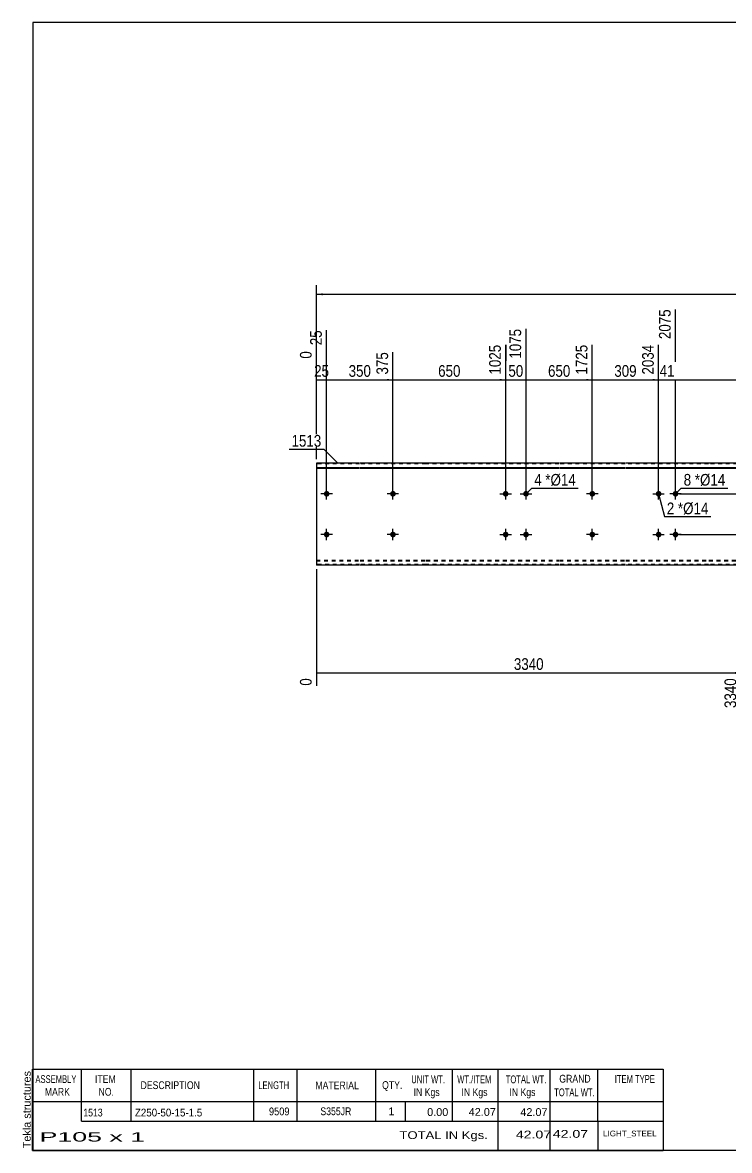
# Model space of a CAD drawing. Header units: millimetres. Extents: x -72 to 330, y -156 to 121.
# Drawn here: x -72.2 to 101.5, y -156.3 to 120.8 of the extents above; entities that cross this region are included whole.
import ezdxf

# ---------------------------------------------------------------- set-up
doc = ezdxf.new("R2010")
doc.units = ezdxf.units.MM
doc.linetypes.add('DXK_LINE_DOT1', pattern=[1.8814, 0.9407, -0.9407])
doc.styles.add('Arial', font='ARIAL.TTF', dxfattribs={"height": 0.2})
doc.styles.add('Arial Narrow', font='ARIALN.TTF', dxfattribs={"height": 0.2})

# ---------------------------------------------------------------- blocks, each defined once
blk = doc.blocks.new('Unknown-629091155-1801')
at = {"color": 5, "linetype": 'Continuous'}
for p, q in [((330.27, 120.75), (-69.73, 120.75)), ((-69.73, 120.75), (-69.73, -156.25)), ((330.27, -156.25), (330.27, 120.75)), ((-69.73, -156.25), (330.27, -156.25))]:
    blk.add_line(p, q, dxfattribs=at)
at = {"color": 174, "linetype": 'Continuous', "style": 'Arial'}
blk.add_text('Tekla structures', height=1.9102, rotation=90, dxfattribs=at).set_placement((-70.23, -155.75))
blk = doc.blocks.new('Part-629091155-1218 - 1203')
at = {"color": 2, "linetype": 'Continuous'}
for p, q in [((0, 12.5), (0, -12.5)), ((10.6, 12.5), (0, 12.5)), ((0, 11.44), (10.6, 11.44)), ((0, 11.33), (10.6, 11.33)), ((26.89, 12.5), (10.7, 12.5)), ((10.7, 11.44), (26.89, 11.44)), ((10.7, 11.33), (26.89, 11.33)), ((59.59, 12.5), (26.99, 12.5)), ((26.99, 11.44), (59.59, 11.44)), ((26.99, 11.33), (59.59, 11.33)), ((75.88, 12.5), (59.69, 12.5)), ((59.69, 11.44), (75.88, 11.44)), ((59.69, 11.33), (75.88, 11.33)), ((96.33, 12.5), (75.98, 12.5)), ((75.98, 11.44), (96.33, 11.44)), ((75.98, 11.33), (96.33, 11.33)), ((122.23, 12.5), (96.43, 12.5)), ((96.43, 11.44), (122.23, 11.44)), ((96.43, 11.33), (122.23, 11.33)), ((148.13, 12.5), (122.33, 12.5)), ((122.33, 11.44), (148.13, 11.44)), ((122.33, 11.33), (148.13, 11.33)), ((163.63, 12.5), (148.23, 12.5)), ((148.23, 11.44), (163.63, 11.44)), ((148.23, 11.33), (163.63, 11.33)), ((189.53, 12.5), (163.73, 12.5)), ((163.73, 11.44), (189.53, 11.44)), ((163.73, 11.33), (189.53, 11.33)), ((215.43, 12.5), (189.63, 12.5)), ((189.63, 11.44), (215.43, 11.44)), ((189.63, 11.33), (215.43, 11.33)), ((231.72, 12.5), (215.53, 12.5)), ((215.53, 11.44), (231.72, 11.44)), ((215.53, 11.33), (231.72, 11.33)), ((253.01, 12.5), (231.82, 12.5)), ((231.82, 11.44), (253.01, 11.44)), ((231.82, 11.33), (253.01, 11.33)), ((260.11, 12.5), (253.11, 12.5)), ((253.11, 11.44), (260.11, 11.44)), ((253.11, 11.33), (260.11, 11.33)), ((260.11, 12.5), (260.11, -12.5)), ((10.6, -12.5), (0, -12.5)), ((26.89, -12.5), (10.7, -12.5)), ((59.59, -12.5), (26.99, -12.5)), ((75.88, -12.5), (59.69, -12.5)), ((96.33, -12.5), (75.98, -12.5)), ((122.23, -12.5), (96.43, -12.5)), ((148.13, -12.5), (122.33, -12.5)), ((163.63, -12.5), (148.23, -12.5)), ((189.53, -12.5), (163.73, -12.5)), ((215.43, -12.5), (189.63, -12.5)), ((231.72, -12.5), (215.53, -12.5)), ((253.01, -12.5), (231.82, -12.5)), ((260.11, -12.5), (253.11, -12.5))]:
    blk.add_line(p, q, dxfattribs=at)
at = {"color": 7, "linetype": 'DXK_LINE_DOT1'}
for p, q in [((10.6, 12.35), (0, 12.35)), ((26.89, 12.35), (10.7, 12.35)), ((59.59, 12.35), (26.99, 12.35)), ((75.88, 12.35), (59.69, 12.35)), ((96.33, 12.35), (75.98, 12.35)), ((122.23, 12.35), (96.43, 12.35)), ((148.13, 12.35), (122.33, 12.35)), ((163.63, 12.35), (148.23, 12.35)), ((189.53, 12.35), (163.73, 12.35)), ((215.43, 12.35), (189.63, 12.35)), ((231.72, 12.35), (215.53, 12.35)), ((253.01, 12.35), (231.82, 12.35)), ((260.11, 12.35), (253.11, 12.35)), ((0, -11.33), (10.6, -11.33)), ((0, -11.44), (10.6, -11.44)), ((10.6, -12.35), (0, -12.35)), ((10.7, -11.33), (26.89, -11.33)), ((10.7, -11.44), (26.89, -11.44)), ((26.89, -12.35), (10.7, -12.35)), ((26.99, -11.33), (59.59, -11.33)), ((26.99, -11.44), (59.59, -11.44)), ((59.59, -12.35), (26.99, -12.35)), ((59.69, -11.33), (75.88, -11.33)), ((59.69, -11.44), (75.88, -11.44)), ((75.88, -12.35), (59.69, -12.35)), ((75.98, -11.33), (96.33, -11.33)), ((75.98, -11.44), (96.33, -11.44)), ((96.33, -12.35), (75.98, -12.35)), ((96.43, -11.33), (122.23, -11.33)), ((96.43, -11.44), (122.23, -11.44)), ((122.23, -12.35), (96.43, -12.35)), ((122.33, -11.33), (148.13, -11.33)), ((122.33, -11.44), (148.13, -11.44)), ((148.13, -12.35), (122.33, -12.35)), ((148.23, -11.33), (163.63, -11.33)), ((148.23, -11.44), (163.63, -11.44)), ((163.63, -12.35), (148.23, -12.35)), ((163.73, -11.33), (189.53, -11.33)), ((163.73, -11.44), (189.53, -11.44)), ((189.53, -12.35), (163.73, -12.35)), ((189.63, -11.33), (215.43, -11.33)), ((189.63, -11.44), (215.43, -11.44)), ((215.43, -12.35), (189.63, -12.35)), ((215.53, -11.33), (231.72, -11.33)), ((215.53, -11.44), (231.72, -11.44)), ((231.72, -12.35), (215.53, -12.35)), ((231.82, -11.33), (253.01, -11.33)), ((231.82, -11.44), (253.01, -11.44)), ((253.01, -12.35), (231.82, -12.35)), ((253.11, -11.33), (260.11, -11.33)), ((253.11, -11.44), (260.11, -11.44)), ((260.11, -12.35), (253.11, -12.35))]:
    blk.add_line(p, q, dxfattribs=at)
blk = doc.blocks.new('Bolt-629091155-1224 - 1203')
at = {"linetype": 'Continuous'}
for points in [[(83.38, 5, -1), (84.78, 5, -1)], [(83.38, -5, -1), (84.78, -5, -1)]]:
    blk.add_hatch(color=3, dxfattribs=at).paths.add_polyline_path(points)
at = {"color": 3, "linetype": 'Continuous'}
for p, q in [((84.08, 3.6), (84.08, 6.4)), ((82.68, 5), (85.48, 5)), ((82.68, -5), (85.48, -5)), ((84.08, -6.4), (84.08, -3.6))]:
    blk.add_line(p, q, dxfattribs=at)
blk = doc.blocks.new('Bolt-629091155-1226 - 1203')
at = {"linetype": 'Continuous'}
for points in [[(1.8, 5, -1), (3.2, 5, -1)], [(87.53, 5, -1), (88.93, 5, -1)]]:
    blk.add_hatch(color=3, dxfattribs=at).paths.add_polyline_path(points)
at = {"color": 3, "linetype": 'Continuous'}
for p, q in [((2.5, 3.6), (2.5, 6.4)), ((88.23, 3.6), (88.23, 6.4)), ((3.9, 5), (1.1, 5)), ((89.63, 5), (86.83, 5))]:
    blk.add_line(p, q, dxfattribs=at)
blk = doc.blocks.new('Bolt-629091155-1227 - 1203')
at = {"linetype": 'Continuous'}
for points in [[(1.8, -5, -1), (3.2, -5, -1)], [(87.53, -5, -1), (88.93, -5, -1)]]:
    blk.add_hatch(color=3, dxfattribs=at).paths.add_polyline_path(points)
at = {"color": 3, "linetype": 'Continuous'}
for p, q in [((3.9, -5), (1.1, -5)), ((2.5, -6.4), (2.5, -3.6)), ((89.63, -5), (86.83, -5)), ((88.23, -6.4), (88.23, -3.6))]:
    blk.add_line(p, q, dxfattribs=at)
blk = doc.blocks.new('Bolt-629091155-1228 - 1203')
at = {"linetype": 'Continuous'}
for points in [[(45.79, 5, -1), (47.19, 5, -1)], [(50.79, 5, -1), (52.19, 5, -1)], [(45.79, -5, -1), (47.19, -5, -1)], [(50.79, -5, -1), (52.19, -5, -1)]]:
    blk.add_hatch(color=3, dxfattribs=at).paths.add_polyline_path(points)
at = {"color": 3, "linetype": 'Continuous'}
for p, q in [((46.49, 3.6), (46.49, 6.4)), ((51.49, 3.6), (51.49, 6.4)), ((45.09, 5), (47.89, 5)), ((50.09, 5), (52.89, 5)), ((45.09, -5), (47.89, -5)), ((46.49, -6.4), (46.49, -3.6)), ((50.09, -5), (52.89, -5)), ((51.49, -6.4), (51.49, -3.6))]:
    blk.add_line(p, q, dxfattribs=at)
blk = doc.blocks.new('Bolt-629091155-1229 - 1203')
at = {"linetype": 'Continuous'}
for points in [[(18.09, 5, -1), (19.49, 5, -1)], [(67.08, 5, -1), (68.48, 5, -1)]]:
    blk.add_hatch(color=3, dxfattribs=at).paths.add_polyline_path(points)
at = {"color": 3, "linetype": 'Continuous'}
for p, q in [((18.79, 3.6), (18.79, 6.4)), ((67.78, 3.6), (67.78, 6.4)), ((20.19, 5), (17.39, 5)), ((69.18, 5), (66.38, 5))]:
    blk.add_line(p, q, dxfattribs=at)
blk = doc.blocks.new('Bolt-629091155-1230 - 1203')
at = {"linetype": 'Continuous'}
for points in [[(18.09, -5, -1), (19.49, -5, -1)], [(67.08, -5, -1), (68.48, -5, -1)]]:
    blk.add_hatch(color=3, dxfattribs=at).paths.add_polyline_path(points)
at = {"color": 3, "linetype": 'Continuous'}
for p, q in [((20.19, -5), (17.39, -5)), ((18.79, -6.4), (18.79, -3.6)), ((69.18, -5), (66.38, -5)), ((67.78, -6.4), (67.78, -3.6))]:
    blk.add_line(p, q, dxfattribs=at)
blk = doc.blocks.new('StraightDimension-629091155-1336 - 1203')
at = {"linetype": 'Continuous'}
blk.add_hatch(color=7, dxfattribs=at).paths.add_polyline_path([(102.83, -38.75), (104.33, -39), (102.83, -39.25)])
at = {"color": 7, "linetype": 'Continuous'}
for p, q in [((104.33, -6), (104.33, -47.61)), ((0, -13.5), (0, -42.13)), ((0, -39), (104.33, -39))]:
    blk.add_line(p, q, dxfattribs=at)
at = {"color": 0}
blk.add_wipeout([(56.42, -38.85), (56.42, -34.65), (47.91, -34.65), (47.91, -38.85)], dxfattribs=at)
at = {"color": 0, "linetype": 'Continuous'}
for points in [[(-0.6, -39.7), (-4.8, -39.7), (-4.8, -42.73), (-0.6, -42.73)], [(103.73, -39.7), (99.53, -39.7), (99.53, -48.21), (103.73, -48.21)]]:
    blk.add_wipeout(points, dxfattribs=at)
at = {"color": 3, "style": 'Arial Narrow'}
blk.add_text('3340', height=2.863, dxfattribs=at).set_placement((48.51, -38.25))
at = {"color": 3, "linetype": 'Continuous', "style": 'Arial Narrow'}
for s, height, p in [('0', 2.86, (-1.2, -42.13)), ('3340', 2.863, (103.13, -47.61))]:
    blk.add_text(s, height=height, rotation=90.0002, dxfattribs=at).set_placement(p)
blk = doc.blocks.new('StraightDimension-629091155-1279 - 1203')
at = {"linetype": 'Continuous'}
blk.add_hatch(color=7, dxfattribs=at).paths.add_polyline_path([(49.99, 33.25), (51.49, 33), (49.99, 32.75)])
at = {"color": 7, "linetype": 'Continuous'}
for p, q in [((51.49, 6), (51.49, 45.51)), ((46.49, 6), (46.49, 41.61)), ((46.49, 33), (51.49, 33))]:
    blk.add_line(p, q, dxfattribs=at)
at = {"color": 0}
blk.add_wipeout([(51.42, 33.15), (51.42, 37.35), (46.56, 37.35), (46.56, 33.15)], dxfattribs=at)
at = {"color": 0, "linetype": 'Continuous'}
blk.add_wipeout([(50.89, 46.11), (46.69, 46.11), (46.69, 37.6), (50.89, 37.6)], dxfattribs=at)
at = {"color": 3, "linetype": 'Continuous', "style": 'Arial Narrow'}
blk.add_text('1075', height=2.863, rotation=90.0002, dxfattribs=at).set_placement((50.29, 38.2))
at = {"color": 3, "style": 'Arial Narrow'}
blk.add_text('50', height=2.863, dxfattribs=at).set_placement((47.16, 33.75))
blk = doc.blocks.new('StraightDimension-629091155-1282 - 1203')
at = {"linetype": 'Continuous'}
blk.add_hatch(color=7, dxfattribs=at).paths.add_polyline_path([(1, 33.25), (2.5, 33), (1, 32.75)])
at = {"color": 7, "linetype": 'Continuous'}
for p, q in [((2.5, 6), (2.5, 45.16)), ((0, 13.5), (0, 40.03)), ((0, 33), (2.5, 33))]:
    blk.add_line(p, q, dxfattribs=at)
at = {"color": 0, "linetype": 'Continuous'}
blk.add_wipeout([(1.9, 45.76), (-2.3, 45.76), (-2.3, 40.9), (1.9, 40.9)], dxfattribs=at)
at = {"color": 0}
blk.add_wipeout([(3.68, 33.15), (3.68, 37.35), (-1.18, 37.35), (-1.18, 33.15)], dxfattribs=at)
at = {"color": 0, "linetype": 'Continuous'}
blk.add_wipeout([(-0.6, 40.63), (-4.8, 40.63), (-4.8, 37.6), (-0.6, 37.6)], dxfattribs=at)
at = {"color": 3, "linetype": 'Continuous', "style": 'Arial Narrow'}
for s, height, p in [('25', 2.863, (1.3, 41.5)), ('0', 2.86, (-1.2, 38.2))]:
    blk.add_text(s, height=height, rotation=90.0002, dxfattribs=at).set_placement(p)
at = {"color": 3, "style": 'Arial Narrow'}
blk.add_text('25', height=2.863, dxfattribs=at).set_placement((-0.58, 33.75))
blk = doc.blocks.new('StraightDimension-629091155-1280 - 1203')
at = {"linetype": 'Continuous'}
blk.add_hatch(color=7, dxfattribs=at).paths.add_polyline_path([(44.99, 33.25), (46.49, 33), (44.99, 32.75)])
at = {"color": 7, "linetype": 'Continuous'}
for p, q in [((46.49, 6), (46.49, 41.61)), ((18.79, 6), (18.79, 39.78)), ((18.79, 33), (46.49, 33))]:
    blk.add_line(p, q, dxfattribs=at)
at = {"color": 0, "linetype": 'Continuous'}
blk.add_wipeout([(45.89, 42.21), (41.69, 42.21), (41.69, 33.7), (45.89, 33.7)], dxfattribs=at)
at = {"color": 0}
blk.add_wipeout([(35.98, 33.15), (35.98, 37.35), (29.3, 37.35), (29.3, 33.15)], dxfattribs=at)
at = {"color": 3, "linetype": 'Continuous', "style": 'Arial Narrow'}
blk.add_text('1025', height=2.863, rotation=90.0002, dxfattribs=at).set_placement((45.29, 34.3))
at = {"color": 3, "style": 'Arial Narrow'}
blk.add_text('650', height=2.863, dxfattribs=at).set_placement((29.9, 33.75))
blk = doc.blocks.new('StraightDimension-629091155-1281 - 1203')
at = {"linetype": 'Continuous'}
blk.add_hatch(color=7, dxfattribs=at).paths.add_polyline_path([(17.29, 33.25), (18.79, 33), (17.29, 32.75)])
at = {"color": 7, "linetype": 'Continuous'}
for p, q in [((2.5, 6), (2.5, 45.16)), ((18.79, 6), (18.79, 39.78)), ((2.5, 33), (18.79, 33))]:
    blk.add_line(p, q, dxfattribs=at)
at = {"color": 0}
blk.add_wipeout([(13.99, 33.15), (13.99, 37.35), (7.3, 37.35), (7.3, 33.15)], dxfattribs=at)
at = {"color": 0, "linetype": 'Continuous'}
blk.add_wipeout([(18.19, 40.38), (13.99, 40.38), (13.99, 33.7), (18.19, 33.7)], dxfattribs=at)
at = {"color": 3, "linetype": 'Continuous', "style": 'Arial Narrow'}
blk.add_text('375', height=2.863, rotation=90.0002, dxfattribs=at).set_placement((17.59, 34.3))
at = {"color": 3, "style": 'Arial Narrow'}
blk.add_text('350', height=2.863, dxfattribs=at).set_placement((7.9, 33.75))
blk = doc.blocks.new('StraightDimension-629091155-1278 - 1203')
at = {"linetype": 'Continuous'}
blk.add_hatch(color=7, dxfattribs=at).paths.add_polyline_path([(66.28, 33.25), (67.78, 33), (66.28, 32.75)])
at = {"color": 7, "linetype": 'Continuous'}
for p, q in [((51.49, 6), (51.49, 45.51)), ((67.78, 6), (67.78, 41.61)), ((51.49, 33), (67.78, 33))]:
    blk.add_line(p, q, dxfattribs=at)
at = {"color": 0}
blk.add_wipeout([(62.98, 33.15), (62.98, 37.35), (56.3, 37.35), (56.3, 33.15)], dxfattribs=at)
at = {"color": 0, "linetype": 'Continuous'}
blk.add_wipeout([(67.18, 42.21), (62.98, 42.21), (62.98, 33.7), (67.18, 33.7)], dxfattribs=at)
at = {"color": 3, "linetype": 'Continuous', "style": 'Arial Narrow'}
blk.add_text('1725', height=2.863, rotation=90.0002, dxfattribs=at).set_placement((66.58, 34.3))
at = {"color": 3, "style": 'Arial Narrow'}
blk.add_text('650', height=2.863, dxfattribs=at).set_placement((56.9, 33.75))
blk = doc.blocks.new('StraightDimension-629091155-1275 - 1203')
at = {"linetype": 'Continuous'}
blk.add_hatch(color=7, dxfattribs=at).paths.add_polyline_path([(154.43, 33.25), (155.93, 33), (154.43, 32.75)])
at = {"color": 7, "linetype": 'Continuous'}
for p, q in [((88.23, 6), (88.23, 50.31)), ((155.93, 6), (155.93, 41.61)), ((88.23, 33), (155.93, 33))]:
    blk.add_line(p, q, dxfattribs=at)
at = {"color": 0, "linetype": 'Continuous'}
blk.add_wipeout([(155.33, 42.21), (151.13, 42.21), (151.13, 33.7), (155.33, 33.7)], dxfattribs=at)
at = {"color": 0}
blk.add_wipeout([(126.33, 33.15), (126.33, 37.35), (117.82, 37.35), (117.82, 33.15)], dxfattribs=at)
at = {"color": 3, "linetype": 'Continuous', "style": 'Arial Narrow'}
blk.add_text('5050', height=2.863, rotation=90.0002, dxfattribs=at).set_placement((154.73, 34.3))
at = {"color": 3, "style": 'Arial Narrow'}
blk.add_text('2975', height=2.863, dxfattribs=at).set_placement((118.42, 33.75))
blk = doc.blocks.new('StraightDimension-629091155-1276 - 1203')
at = {"linetype": 'Continuous'}
blk.add_hatch(color=7, dxfattribs=at).paths.add_polyline_path([(86.73, 33.25), (88.23, 33), (86.73, 32.75)])
at = {"color": 7, "linetype": 'Continuous'}
for p, q in [((88.23, 6), (88.23, 50.31)), ((84.08, 6), (84.08, 41.61)), ((84.08, 33), (88.23, 33))]:
    blk.add_line(p, q, dxfattribs=at)
at = {"color": 0, "linetype": 'Continuous'}
blk.add_wipeout([(87.63, 50.91), (83.43, 50.91), (83.43, 42.4), (87.63, 42.4)], dxfattribs=at)
at = {"color": 0}
blk.add_wipeout([(88.58, 33.15), (88.58, 37.35), (83.73, 37.35), (83.73, 33.15)], dxfattribs=at)
at = {"color": 3, "linetype": 'Continuous', "style": 'Arial Narrow'}
blk.add_text('2075', height=2.863, rotation=90.0002, dxfattribs=at).set_placement((87.03, 43))
at = {"color": 3, "style": 'Arial Narrow'}
blk.add_text('41', height=2.863, dxfattribs=at).set_placement((84.33, 33.75))
blk = doc.blocks.new('StraightDimension-629091155-1277 - 1203')
at = {"linetype": 'Continuous'}
blk.add_hatch(color=7, dxfattribs=at).paths.add_polyline_path([(82.58, 33.25), (84.08, 33), (82.58, 32.75)])
at = {"color": 7, "linetype": 'Continuous'}
for p, q in [((67.78, 6), (67.78, 41.61)), ((84.08, 6), (84.08, 41.61)), ((67.78, 33), (84.08, 33))]:
    blk.add_line(p, q, dxfattribs=at)
at = {"color": 0}
blk.add_wipeout([(79.27, 33.15), (79.27, 37.35), (72.59, 37.35), (72.59, 33.15)], dxfattribs=at)
at = {"color": 0, "linetype": 'Continuous'}
blk.add_wipeout([(83.48, 42.21), (79.28, 42.21), (79.28, 33.7), (83.48, 33.7)], dxfattribs=at)
at = {"color": 3, "linetype": 'Continuous', "style": 'Arial Narrow'}
blk.add_text('2034', height=2.863, rotation=90.0002, dxfattribs=at).set_placement((82.88, 34.3))
at = {"color": 3, "style": 'Arial Narrow'}
blk.add_text('309', height=2.863, dxfattribs=at).set_placement((73.19, 33.75))
blk = doc.blocks.new('StraightDimension-629091155-1364 - 1203')
at = {"linetype": 'Continuous'}
for points in [[(254.75, 11), (255, 12.5), (255.25, 11)], [(255.25, 6.5), (255, 5), (254.75, 6.5)]]:
    blk.add_hatch(color=7, dxfattribs=at).paths.add_polyline_path(points)
at = {"color": 7, "linetype": 'Continuous'}
for p, q in [((245.92, 12.5), (257.4, 12.5)), ((255, 5), (255, 12.5)), ((89.23, 5), (257.4, 5))]:
    blk.add_line(p, q, dxfattribs=at)
at = {"color": 0}
blk.add_wipeout([(254.85, 11.18), (250.65, 11.18), (250.65, 6.32), (254.85, 6.32)], dxfattribs=at)
at = {"color": 3, "style": 'Arial Narrow'}
blk.add_text('75', height=2.863, rotation=90.0002, dxfattribs=at).set_placement((254.25, 6.92))
blk = doc.blocks.new('StraightDimension-629091155-1373 - 1203')
at = {"linetype": 'Continuous'}
for points in [[(254.75, -6.5), (255, -5), (255.25, -6.5)], [(255.25, -11), (255, -12.5), (254.75, -11)]]:
    blk.add_hatch(color=7, dxfattribs=at).paths.add_polyline_path(points)
at = {"color": 7, "linetype": 'Continuous'}
for p, q in [((89.23, -5), (257.4, -5)), ((255, -12.5), (255, -5)), ((245.92, -12.5), (257.4, -12.5))]:
    blk.add_line(p, q, dxfattribs=at)
at = {"color": 0}
blk.add_wipeout([(254.85, -6.32), (250.65, -6.32), (250.65, -11.18), (254.85, -11.18)], dxfattribs=at)
at = {"color": 3, "style": 'Arial Narrow'}
blk.add_text('75', height=2.863, rotation=90.0002, dxfattribs=at).set_placement((254.25, -10.58))
blk = doc.blocks.new('StraightDimension-629091155-1386 - 1203')
at = {"linetype": 'Continuous'}
for points in [[(1.5, 53.75), (0, 54), (1.5, 54.25)], [(258.61, 54.25), (260.11, 54), (258.61, 53.75)]]:
    blk.add_hatch(color=7, dxfattribs=at).paths.add_polyline_path(points)
at = {"color": 7, "linetype": 'Continuous'}
for p, q in [((0, 13.5), (0, 56.25)), ((260.11, 13.5), (260.11, 56.25)), ((0, 54), (260.11, 54))]:
    blk.add_line(p, q, dxfattribs=at)
at = {"color": 0}
blk.add_wipeout([(134.31, 54.15), (134.31, 58.35), (125.8, 58.35), (125.8, 54.15)], dxfattribs=at)
at = {"color": 3, "style": 'Arial Narrow'}
blk.add_text('9509', height=2.863, dxfattribs=at).set_placement((126.4, 54.75))
blk = doc.blocks.new('CBS_BOM-629091155-1864')
at = {"color": 7, "linetype": 'Continuous'}
for p, q in [((-69.76, -144.28), (-69.76, -136.28)), ((-69.75, -136.28), (85.17, -136.28)), ((-57.76, -144.28), (-57.76, -136.28)), ((-45.57, -144.28), (-45.57, -136.28)), ((-15.4, -144.28), (-15.4, -136.28)), ((-4.72, -144.28), (-4.72, -136.28)), ((14.59, -144.28), (14.59, -136.28)), ((33.4, -144.28), (33.4, -136.28)), ((44.61, -144.28), (44.61, -136.28)), ((57.39, -144.28), (57.39, -136.28)), ((69.14, -144.28), (69.14, -136.28)), ((85.17, -136.29), (85.16, -144.27)), ((-69.76, -144.28), (85.17, -144.28)), ((-69.76, -149.08), (-69.76, -144.28)), ((-57.76, -149.08), (-57.76, -144.28)), ((-45.57, -149.08), (-45.57, -144.28)), ((-15.4, -149.08), (-15.4, -144.28)), ((-4.72, -149.08), (-4.72, -144.28)), ((14.59, -149.08), (14.59, -144.28)), ((21.86, -149.08), (21.86, -144.28)), ((33.4, -149.08), (33.4, -144.28)), ((44.61, -149.08), (44.61, -144.28)), ((57.39, -149.08), (57.39, -144.28)), ((69.16, -149.08), (69.16, -144.28)), ((85.17, -144.28), (85.17, -149.08)), ((-69.76, -156.28), (-69.76, -149.1)), ((-57.76, -149.08), (85.17, -149.08)), ((44.61, -156.28), (44.61, -149.1)), ((57.39, -156.28), (57.39, -149.1)), ((69.2, -156.28), (69.2, -149.1)), ((85.17, -149.08), (85.17, -156.28)), ((-69.76, -156.28), (85.17, -156.28))]:
    blk.add_line(p, q, dxfattribs=at)
at = {"color": 3, "linetype": 'Continuous', "style": 'Arial'}
for s, height, width, p in [('ASSEMBLY', 1.91, 0.7, (-69.07, -139.71)), ('ITEM', 1.91, 0.8, (-54.43, -139.71)), ('UNIT WT.', 1.91, 0.7, (23.29, -139.78)), ('WT./ITEM', 1.91, 0.7, (34.58, -139.78)), ('TOTAL WT.', 1.91, 0.7, (46.51, -139.78)), ('GRAND', 1.91, 0.8, (59.67, -139.62)), ('ITEM TYPE', 1.91, 0.7, (73.3, -139.7)), ('MARK', 1.91, 0.8, (-66.76, -142.84)), ('NO.', 1.91, 0.8, (-53.57, -142.84)), ('DESCRIPTION', 1.9102, 0.8, (-43.24, -141.21)), ('LENGTH', 1.91, 0.7, (-14.3, -141.21)), ('MATERIAL', 1.91, 0.8, (-0.27, -141.26)), ('QTY.', 1.91, 0.8, (16.12, -141.18)), ('IN Kgs', 1.91, 0.8, (23.86, -142.92)), ('IN Kgs', 1.91, 0.8, (35.62, -142.92)), ('IN Kgs', 1.91, 0.8, (47.41, -142.92)), ('TOTAL WT.', 1.91, 0.7, (58.41, -142.96))]:
    blk.add_text(s, height=height, dxfattribs=dict(at, width=width)).set_placement(p)
at = {"color": 7, "linetype": 'Continuous', "style": 'Arial'}
for s, height, width, p in [('1513', 1.91, 0.8, (-57.3, -147.93)), ('Z250-50-15-1.5', 1.9102, 0.9, (-44.63, -147.93)), ('9509', 1.91, 0.85, (-11.68, -147.65)), ('S355JR', 1.91, 0.8, (0.96, -147.62))]:
    blk.add_text(s, height=height, dxfattribs=dict(at, width=width)).set_placement(p)
for s, p in [('1', (17.68, -147.62)), ('0.00', (27.2, -147.81)), ('42.07', (37.41, -147.78)), ('42.07', (50.09, -147.81))]:
    blk.add_text(s, height=1.91, dxfattribs=at).set_placement(p)
at = {"color": 6, "linetype": 'Continuous', "style": 'Arial'}
for s, height, width, p in [('P105 x 1', 2.292, 2.05, (-68.04, -154.09)), ('TOTAL IN Kgs.', 1.9102, 1.2, (20.4, -153.48)), ('42.07', 1.91, 1.3, (48.99, -153.33)), ('42.07', 1.91, 1.3, (58.07, -153.17))]:
    blk.add_text(s, height=height, dxfattribs=dict(at, width=width)).set_placement(p)
blk.add_text('LIGHT_STEEL', height=1.4135, dxfattribs=at).set_placement((70.42, -152.83))
blk = doc.blocks.new('Mark-629091155-1412 - 1203')
at = {"color": 0}
blk.add_wipeout([(87.92, -0.01), (87.92, 2.99), (86.09, 2.99), (86.09, -0.01)], dxfattribs=at)
blk.add_wipeout([(87.92, -0.01), (87.92, 2.99), (86.09, 2.99), (86.09, -0.01)], dxfattribs=at)
at = {"color": 7, "linetype": 'Continuous'}
blk.add_line((84.08, 5), (85.49, -0.61), dxfattribs=at)
at = {"color": 0}
blk.add_wipeout([(90.1, -0.01), (90.1, 2.99), (88.82, 2.99), (88.82, -0.01)], dxfattribs=at)
blk.add_wipeout([(90.1, -0.01), (90.1, 2.99), (88.82, 2.99), (88.82, -0.01)], dxfattribs=at)
at = {"color": 3, "style": 'Arial Narrow'}
blk.add_text('2', height=2.86, dxfattribs=at).set_placement((86.09, -0.01))
at = {"color": 0}
blk.add_wipeout([(96.31, -0.01), (96.31, 2.99), (90.1, 2.99), (90.1, -0.01)], dxfattribs=at)
blk.add_wipeout([(96.31, -0.01), (96.31, 2.99), (90.1, 2.99), (90.1, -0.01)], dxfattribs=at)
at = {"color": 7, "linetype": 'Continuous'}
blk.add_line((85.49, -0.61), (96.91, -0.61), dxfattribs=at)
at = {"color": 3, "style": 'Arial Narrow'}
for s, height, p in [('*', 2.86, (88.82, -0.01)), ('Ø14', 2.863, (90.1, -0.01))]:
    blk.add_text(s, height=height, dxfattribs=at).set_placement(p)
blk = doc.blocks.new('Mark-629091155-1414 - 1203')
at = {"color": 0}
blk.add_wipeout([(55.33, 7.01), (55.33, 10.01), (53.51, 10.01), (53.51, 7.01)], dxfattribs=at)
blk.add_wipeout([(55.33, 7.01), (55.33, 10.01), (53.51, 10.01), (53.51, 7.01)], dxfattribs=at)
at = {"color": 7, "linetype": 'Continuous'}
blk.add_line((51.49, 5), (52.91, 6.41), dxfattribs=at)
at = {"color": 0}
blk.add_wipeout([(57.51, 7.01), (57.51, 10.01), (56.23, 10.01), (56.23, 7.01)], dxfattribs=at)
blk.add_wipeout([(57.51, 7.01), (57.51, 10.01), (56.23, 10.01), (56.23, 7.01)], dxfattribs=at)
at = {"color": 3, "style": 'Arial Narrow'}
blk.add_text('4', height=2.86, dxfattribs=at).set_placement((53.51, 7.01))
at = {"color": 0}
blk.add_wipeout([(63.72, 7.01), (63.72, 10.01), (57.51, 10.01), (57.51, 7.01)], dxfattribs=at)
blk.add_wipeout([(63.72, 7.01), (63.72, 10.01), (57.51, 10.01), (57.51, 7.01)], dxfattribs=at)
at = {"color": 7, "linetype": 'Continuous'}
blk.add_line((52.91, 6.41), (64.32, 6.41), dxfattribs=at)
at = {"color": 3, "style": 'Arial Narrow'}
for s, height, p in [('*', 2.86, (56.23, 7.01)), ('Ø14', 2.863, (57.51, 7.01))]:
    blk.add_text(s, height=height, dxfattribs=at).set_placement(p)
blk = doc.blocks.new('Mark-629091155-1389 - 1203')
at = {"color": 0}
blk.add_wipeout([(1.19, 16.59), (1.19, 19.59), (-6.13, 19.59), (-6.13, 16.59)], dxfattribs=at)
blk.add_wipeout([(1.19, 16.59), (1.19, 19.59), (-6.13, 19.59), (-6.13, 16.59)], dxfattribs=at)
at = {"color": 7, "linetype": 'Continuous'}
for p in [(-6.73, 15.99), (5.32, 12.45)]:
    blk.add_line(p, (1.79, 15.99), dxfattribs=at)
at = {"color": 3, "style": 'Arial Narrow'}
blk.add_text('1513', height=2.863, dxfattribs=at).set_placement((-6.13, 16.59))
blk = doc.blocks.new('MarkSet-629091155-1402 - 1203')
at = {"color": 0}
blk.add_wipeout([(92.07, 7.01), (92.07, 10.01), (90.24, 10.01), (90.24, 7.01)], dxfattribs=at)
blk.add_wipeout([(92.07, 7.01), (92.07, 10.01), (90.24, 10.01), (90.24, 7.01)], dxfattribs=at)
at = {"color": 7, "linetype": 'Continuous'}
blk.add_line((88.23, 5), (89.64, 6.41), dxfattribs=at)
at = {"color": 0}
blk.add_wipeout([(94.25, 7.01), (94.25, 10.01), (92.97, 10.01), (92.97, 7.01)], dxfattribs=at)
blk.add_wipeout([(94.25, 7.01), (94.25, 10.01), (92.97, 10.01), (92.97, 7.01)], dxfattribs=at)
at = {"color": 3, "style": 'Arial Narrow'}
blk.add_text('8', height=2.86, dxfattribs=at).set_placement((90.24, 7.01))
at = {"color": 0}
blk.add_wipeout([(100.46, 7.01), (100.46, 10.01), (94.25, 10.01), (94.25, 7.01)], dxfattribs=at)
blk.add_wipeout([(100.46, 7.01), (100.46, 10.01), (94.25, 10.01), (94.25, 7.01)], dxfattribs=at)
at = {"color": 7, "linetype": 'Continuous'}
blk.add_line((89.64, 6.41), (101.06, 6.41), dxfattribs=at)
at = {"color": 3, "style": 'Arial Narrow'}
for s, height, p in [('*', 2.86, (92.97, 7.01)), ('Ø14', 2.863, (94.25, 7.01))]:
    blk.add_text(s, height=height, dxfattribs=at).set_placement(p)

msp = doc.modelspace()

# ---------------------------------------------------------------- block references
for name in ['Unknown-629091155-1801', 'Part-629091155-1218 - 1203', 'Bolt-629091155-1226 - 1203', 'Bolt-629091155-1229 - 1203', 'Bolt-629091155-1228 - 1203', 'Bolt-629091155-1224 - 1203', 'Bolt-629091155-1227 - 1203', 'Bolt-629091155-1230 - 1203', 'CBS_BOM-629091155-1864']:
    msp.add_blockref(name, (0, 0))

# ---------------------------------------------------------------- next in the draw order: block references
for name in ['StraightDimension-629091155-1275 - 1203', 'StraightDimension-629091155-1282 - 1203', 'StraightDimension-629091155-1279 - 1203', 'StraightDimension-629091155-1336 - 1203']:
    msp.add_blockref(name, (0, 0))

# ---------------------------------------------------------------- next in the draw order: block references
for name in ['StraightDimension-629091155-1276 - 1203', 'StraightDimension-629091155-1278 - 1203', 'StraightDimension-629091155-1280 - 1203', 'StraightDimension-629091155-1373 - 1203']:
    msp.add_blockref(name, (0, 0))

# ---------------------------------------------------------------- next in the draw order: block references
for name in ['StraightDimension-629091155-1281 - 1203', 'StraightDimension-629091155-1277 - 1203', 'StraightDimension-629091155-1364 - 1203', 'Mark-629091155-1414 - 1203']:
    msp.add_blockref(name, (0, 0))

# ---------------------------------------------------------------- next in the draw order: block references
for name in ['StraightDimension-629091155-1386 - 1203', 'Mark-629091155-1412 - 1203']:
    msp.add_blockref(name, (0, 0))

# ---------------------------------------------------------------- next in the draw order: block references
for name in ['Mark-629091155-1389 - 1203', 'MarkSet-629091155-1402 - 1203']:
    msp.add_blockref(name, (0, 0))

doc.saveas('drawing.dxf')
